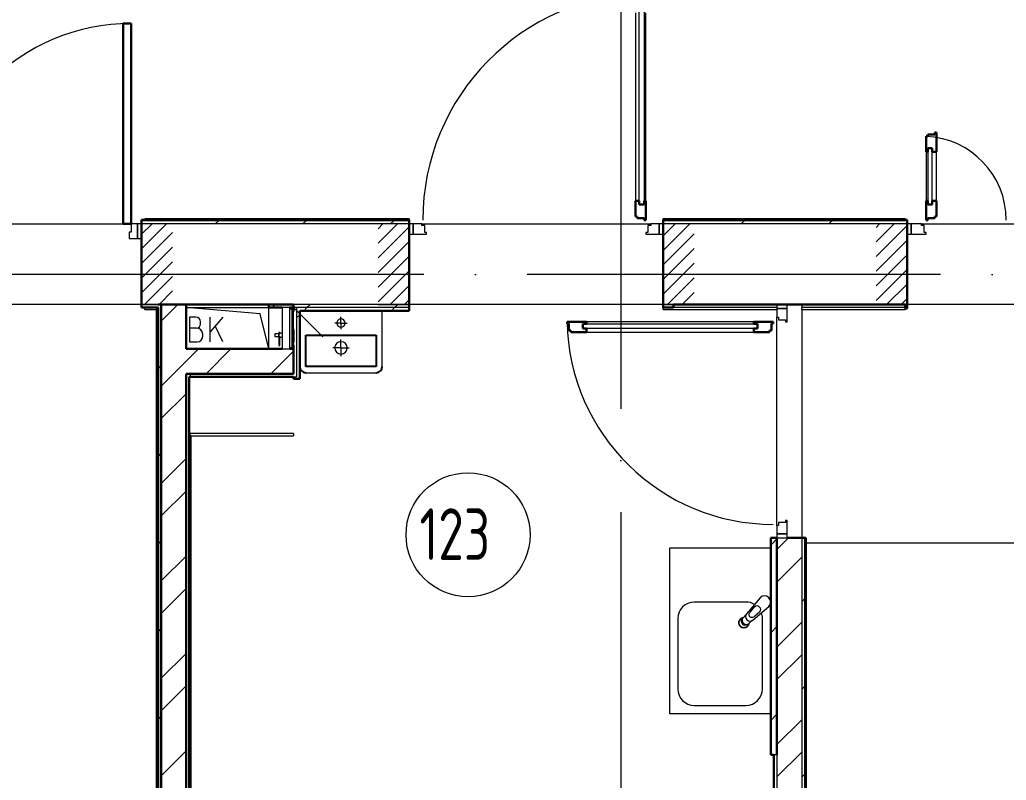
# Model space of a CAD drawing. Header units: millimetres. Extents: x -586848 to 520591, y -385801 to 675781.
# Drawn here: x 898 to 5673, y -148130 to -144450 of the extents above; entities that cross this region are included whole.
import ezdxf
from ezdxf import colors
from ezdxf.entities.mleader import LeaderData, LeaderLine
from ezdxf.math import Vec2, Vec3

# ---------------------------------------------------------------- set-up
doc = ezdxf.new("R2010")
doc.units = ezdxf.units.MM
doc.linetypes.add('ADSK_Линия сетки', pattern=[25, 20, -2.5, 0, -2.5])
doc.linetypes.add('ADSK_Штриховая_ш2 п1_5', pattern=[4.5, 3, -1.5])
for name, color, linetype, lineweight in [('RC-Выноски', 7, 'Continuous', 0), ('Двери', 252, 'Continuous', 9), ('Марки помещений', 252, 'Continuous', 20), ('Оборудование', 8, 'Continuous', 18), ('Ограждение', 252, 'Continuous', 9), ('Оси', 252, 'Continuous', 9), ('Перекрытие', 252, 'Continuous', 18), ('Сантехника', 252, 'Continuous', 9), ('Стены внутренние', 7, 'Continuous', 18), ('Стены наружные', 7, 'Continuous', 18), ('Стены штриховка', 7, 'Continuous', 9)]:
    doc.layers.add(name, color=color, linetype=linetype, lineweight=lineweight)
doc.layers.add('Двери открывание', color=7, linetype='Continuous', lineweight=9, true_color=0xc0c0c0)
doc.layers.add('Узлы', color=7, linetype='Continuous')
doc.styles.add('GOST Common_3', font='', dxfattribs={"height": 3.5})
doc.styles.add('RubezhCAD', font='', dxfattribs={"oblique": 10})
doc.styles.get('GOST Common_3').set_extended_font_data('GOST 2.304 type A')
doc.styles.get('RubezhCAD').set_extended_font_data('GOST type A')
pattern_1 = [(0, (-32119.8, 96), (0, 600), []), (90, (-32119.8, 96), (-600, 4e-14), [])]

# ---------------------------------------------------------------- blocks, each defined once
blk = doc.blocks.new('1 этаж')
at = {"layer": 'Двери', "lineweight": 18, "true_color": 0x636466}
h = blk.add_hatch(dxfattribs=at)
h.set_pattern_fill('FP_2', color=251, style=0, pattern_type=2)
h.set_pattern_definition([(45, (-12490.8, -13943.73), (-35.3553, 35.3553), [])])
h.paths.add_polyline_path([(-11805.8, -14138.7), (-11805.8, -13748.7), (-11955.8, -13748.7), (-11955.8, -14138.7)])
h.paths.add_polyline_path([(-13175.8, -14138.7), (-13025.8, -14138.7), (-13025.8, -13748.7), (-13175.8, -13748.7)])
h = blk.add_hatch(dxfattribs=at)
h.set_pattern_fill('FP_2', color=251, style=0, pattern_type=2)
h.set_pattern_definition([(45, (-10170.8, -13943.73), (-35.3553, 35.3553), [])])
h.paths.add_polyline_path([(-9363.4, -14138.7), (-9280.8, -14138.7), (-9280.8, -13748.7), (-9430.8, -13748.7), (-9430.8, -14138.7)])
h.paths.add_polyline_path([(-10798.5, -14138.7), (-10660.8, -14138.7), (-10660.8, -13748.7), (-10810.8, -13748.7), (-10810.8, -14138.7)])
h = blk.add_hatch(dxfattribs=at)
h.set_pattern_fill('FP_2', color=251, style=0, pattern_type=2)
h.set_pattern_definition([(45, (-7625.8, -13943.73), (-35.3553, 35.3553), [])])
h.paths.add_polyline_path([(-6600.8, -14138.7), (-6600.8, -13748.7), (-6750.8, -13748.7), (-6750.8, -14138.7)])
h.paths.add_polyline_path([(-8400.8, -14138.7), (-8250.8, -14138.7), (-8250.8, -13748.7), (-8400.8, -13748.7)])
at = {"layer": 'Ограждение', "true_color": 0x636466}
h = blk.add_hatch(dxfattribs=at)
h.set_pattern_fill('FP_26', color=251, style=0, pattern_type=2)
h.set_pattern_definition(pattern_1)
h.paths.add_polyline_path([(-11940.8, -13728.7), (-10660.8, -13728.7), (-10660.8, -13723.7), (-11940.8, -13723.7)])
h = blk.add_hatch(dxfattribs=at)
h.set_pattern_fill('FP_25', color=251, style=0, pattern_type=2)
h.set_pattern_definition(pattern_1)
h.paths.add_polyline_path([(-9430.8, -13728.7), (-8260.8, -13728.7), (-8260.8, -13723.7), (-9430.8, -13723.7)])
h = blk.add_hatch(dxfattribs=at)
h.set_pattern_fill('FP_37', color=251, style=0, pattern_type=2)
h.set_pattern_definition([(0, (-37739.8, 576), (0, 600), []), (90, (-37739.8, 576), (-600, 4e-14), [])])
h.paths.add_polyline_path([(-11875.8, -20128.7), (-11875.8, -14153.7), (-11885.8, -14163.7), (-11885.8, -20118.7)])
at = {"color": 251, "lineweight": 18, "true_color": 0x636466}
for p, q in [((-11382.5, -14183.5), (-11740.8, -14153.7)), ((-11740.8, -14153.7), (-11340.8, -14153.7)), ((-11693.4, -14199.3), (-11723.4, -14199.3)), ((-11723.4, -14199.3), (-11723.4, -14319.3)), ((-11670.1, -14232.6), (-11670.1, -14222.6)), ((-11563.4, -14199.3), (-11623.4, -14270.8)), ((-11623.4, -14319.3), (-11623.4, -14199.3)), ((-11340.8, -14353.7), (-11382.5, -14183.5)), ((-11690.1, -14252.6), (-11723.4, -14252.6)), ((-11563.4, -14319.3), (-11599.4, -14242.1)), ((-11723.4, -14319.3), (-11686.7, -14319.3)), ((-11660.1, -14292.6), (-11660.1, -14282.6))]:
    blk.add_line(p, q, dxfattribs=at)
for centre, radius, start, end in [((-11693.4, -14222.6), 23.3, 0, 90), ((-11690.1, -14232.6), 20, 270, 0), ((-11690.1, -14282.6), 30, 0, 90), ((-11686.7, -14292.6), 26.7, 270, 0)]:
    blk.add_arc(centre, radius, start, end, dxfattribs=at)
at = {"layer": 'Двери', "color": 251, "true_color": 0x636466}
for p, q in [((-9564.8, -12726.7), (-9564.8, -13636.7)), ((-9547.8, -13654.7), (-9547.8, -12708.7)), ((-9523.8, -12708.7), (-9523.8, -13654.7)), ((-9514.8, -13636.7), (-9514.8, -12726.7)), ((-8158.8, -13400.7), (-8158.8, -13636.7)), ((-8149.8, -13382.7), (-8149.8, -13654.7)), ((-8128.8, -13382.7), (-8149.8, -13382.7)), ((-8128.8, -13654.7), (-8128.8, -13382.7)), ((-8108.8, -13636.7), (-8108.8, -13400.7)), ((-9523.8, -13654.7), (-9547.8, -13654.7)), ((-8149.8, -13654.7), (-8128.8, -13654.7)), ((-11975.8, -13748.7), (-12005.8, -13748.7)), ((-12005.8, -13748.7), (-12005.8, -13788.7)), ((-11975.8, -13818.7), (-11975.8, -13748.7)), ((-11955.8, -13748.7), (-11975.8, -13748.7)), ((-11975.8, -13748.7), (-11975.8, -13818.7)), ((-11955.8, -13818.7), (-11955.8, -13748.7)), ((-10660.8, -13748.7), (-10660.8, -13798.7)), ((-10640.8, -13748.7), (-10660.8, -13748.7)), ((-10640.8, -13798.7), (-10640.8, -13748.7)), ((-10599.8, -13748.7), (-10640.8, -13748.7)), ((-10640.8, -13748.7), (-10640.8, -13798.7)), ((-10599.8, -13756.7), (-10599.8, -13748.7)), ((-9491.8, -13748.7), (-9491.8, -13756.7)), ((-9450.8, -13748.7), (-9491.8, -13748.7)), ((-9430.8, -13748.7), (-9450.8, -13748.7)), ((-9450.8, -13748.7), (-9450.8, -13798.7)), ((-9450.8, -13798.7), (-9450.8, -13748.7)), ((-9430.8, -13798.7), (-9430.8, -13748.7)), ((-8250.8, -13748.7), (-8250.8, -13798.7)), ((-8230.8, -13748.7), (-8250.8, -13748.7)), ((-8230.8, -13798.7), (-8230.8, -13748.7)), ((-8181.8, -13748.7), (-8230.8, -13748.7)), ((-8230.8, -13748.7), (-8230.8, -13798.7)), ((-8181.8, -13756.7), (-8181.8, -13748.7)), ((-12005.8, -13788.7), (-12015.8, -13788.7)), ((-12015.8, -13788.7), (-12015.8, -13818.7)), ((-10660.8, -13798.7), (-10640.8, -13798.7)), ((-10640.8, -13798.7), (-10576.8, -13798.7)), ((-10585.8, -13756.7), (-10599.8, -13756.7)), ((-10585.8, -13790.7), (-10585.8, -13756.7)), ((-10576.8, -13790.7), (-10585.8, -13790.7)), ((-10576.8, -13798.7), (-10576.8, -13790.7)), ((-9505.8, -13790.7), (-9514.8, -13790.7)), ((-9514.8, -13790.7), (-9514.8, -13798.7)), ((-9514.8, -13798.7), (-9450.8, -13798.7)), ((-9491.8, -13756.7), (-9505.8, -13756.7)), ((-9505.8, -13756.7), (-9505.8, -13790.7)), ((-9450.8, -13798.7), (-9430.8, -13798.7)), ((-8250.8, -13798.7), (-8230.8, -13798.7)), ((-8230.8, -13798.7), (-8158.8, -13798.7)), ((-8167.8, -13756.7), (-8181.8, -13756.7)), ((-8167.8, -13790.7), (-8167.8, -13756.7)), ((-8158.8, -13790.7), (-8167.8, -13790.7)), ((-8158.8, -13798.7), (-8158.8, -13790.7)), ((-12015.8, -13818.7), (-11975.8, -13818.7)), ((-11975.8, -13818.7), (-11955.8, -13818.7)), ((-8830.8, -14138.7), (-8880.8, -14138.7)), ((-8880.8, -14138.7), (-8880.8, -14158.7)), ((-8880.8, -14158.7), (-8830.8, -14158.7)), ((-8830.8, -14158.7), (-8880.8, -14158.7)), ((-8880.8, -14158.7), (-8880.8, -14199.7)), ((-8830.8, -14158.7), (-8830.8, -14138.7)), ((-8830.8, -14222.7), (-8830.8, -14158.7)), ((-8992.8, -14222.7), (-9802.8, -14222.7)), ((-8880.8, -14199.7), (-8872.8, -14199.7)), ((-8872.8, -14199.7), (-8872.8, -14213.7)), ((-8872.8, -14213.7), (-8838.8, -14213.7)), ((-8838.8, -14213.7), (-8838.8, -14222.7)), ((-8838.8, -14222.7), (-8830.8, -14222.7)), ((-9820.8, -14231.7), (-8974.8, -14231.7)), ((-9820.8, -14255.7), (-9820.8, -14231.7)), ((-8974.8, -14255.7), (-9820.8, -14255.7)), ((-9802.8, -14272.7), (-8992.8, -14272.7)), ((-8974.8, -14231.7), (-8974.8, -14255.7)), ((-8880.8, -15207.7), (-8880.8, -15248.7)), ((-8872.8, -15207.7), (-8880.8, -15207.7)), ((-8838.8, -15193.7), (-8872.8, -15193.7)), ((-8872.8, -15193.7), (-8872.8, -15207.7)), ((-8830.8, -15184.7), (-8838.8, -15184.7)), ((-8838.8, -15184.7), (-8838.8, -15193.7)), ((-8830.8, -15248.7), (-8830.8, -15184.7)), ((-8830.8, -15248.7), (-8880.8, -15248.7)), ((-8880.8, -15248.7), (-8880.8, -15268.7)), ((-8880.8, -15248.7), (-8830.8, -15248.7)), ((-8880.8, -15268.7), (-8830.8, -15268.7)), ((-8830.8, -15268.7), (-8830.8, -15248.7))]:
    blk.add_line(p, q, dxfattribs=at)
at = {"layer": 'Двери', "color": 251, "lineweight": 30, "true_color": 0x636466}
for p, q in [((-12005.8, -12778.7), (-12045.8, -12778.7)), ((-12045.8, -12778.7), (-12045.8, -13748.7)), ((-12005.8, -13748.7), (-12005.8, -12778.7)), ((-8116.8, -13315.7), (-8150.8, -13315.7)), ((-8150.8, -13315.7), (-8150.8, -13324.7)), ((-8108.8, -13306.7), (-8116.8, -13306.7)), ((-8116.8, -13306.7), (-8116.8, -13315.7)), ((-8108.8, -13400.7), (-8108.8, -13306.7)), ((-8150.8, -13324.7), (-8158.8, -13324.7)), ((-8158.8, -13324.7), (-8158.8, -13400.7)), ((-8149.8, -13400.7), (-8158.8, -13400.7)), ((-8149.8, -13382.7), (-8149.8, -13400.7)), ((-8128.8, -13382.7), (-8149.8, -13382.7)), ((-8128.8, -13400.7), (-8128.8, -13382.7)), ((-8108.8, -13400.7), (-8128.8, -13400.7)), ((-9564.8, -13636.7), (-9564.8, -13712.7)), ((-9564.8, -13636.7), (-9547.8, -13636.7)), ((-9547.8, -13636.7), (-9547.8, -13654.7)), ((-9547.8, -13654.7), (-9523.8, -13654.7)), ((-9523.8, -13636.7), (-9514.8, -13636.7)), ((-9523.8, -13654.7), (-9523.8, -13636.7)), ((-9514.8, -13730.7), (-9514.8, -13636.7)), ((-8158.8, -13636.7), (-8158.8, -13730.7)), ((-8149.8, -13636.7), (-8158.8, -13636.7)), ((-8149.8, -13654.7), (-8149.8, -13636.7)), ((-8128.8, -13654.7), (-8149.8, -13654.7)), ((-8128.8, -13636.7), (-8128.8, -13654.7)), ((-8108.8, -13636.7), (-8128.8, -13636.7)), ((-8108.8, -13712.7), (-8108.8, -13636.7)), ((-12045.8, -13748.7), (-12005.8, -13748.7)), ((-9564.8, -13712.7), (-9556.8, -13712.7)), ((-9556.8, -13712.7), (-9556.8, -13721.7)), ((-9556.8, -13721.7), (-9522.8, -13721.7)), ((-9522.8, -13721.7), (-9522.8, -13730.7)), ((-9522.8, -13730.7), (-9514.8, -13730.7)), ((-8158.8, -13730.7), (-8150.8, -13730.7)), ((-8150.8, -13730.7), (-8150.8, -13721.7)), ((-8150.8, -13721.7), (-8116.8, -13721.7)), ((-8116.8, -13721.7), (-8116.8, -13712.7)), ((-8116.8, -13712.7), (-8108.8, -13712.7)), ((-9802.8, -14222.7), (-9896.8, -14222.7)), ((-9896.8, -14222.7), (-9896.8, -14230.7)), ((-9802.8, -14231.7), (-9802.8, -14222.7)), ((-8898.8, -14222.7), (-8992.8, -14222.7)), ((-8992.8, -14231.7), (-8992.8, -14222.7)), ((-8898.8, -14230.7), (-8898.8, -14222.7)), ((-9896.8, -14230.7), (-9887.8, -14230.7)), ((-9887.8, -14230.7), (-9887.8, -14264.7)), ((-9887.8, -14264.7), (-9878.8, -14264.7)), ((-9878.8, -14264.7), (-9878.8, -14272.7)), ((-9878.8, -14272.7), (-9802.8, -14272.7)), ((-9820.8, -14231.7), (-9802.8, -14231.7)), ((-9820.8, -14255.7), (-9820.8, -14231.7)), ((-9802.8, -14255.7), (-9820.8, -14255.7)), ((-9802.8, -14272.7), (-9802.8, -14255.7)), ((-8974.8, -14231.7), (-8992.8, -14231.7)), ((-8992.8, -14255.7), (-8974.8, -14255.7)), ((-8992.8, -14272.7), (-8992.8, -14255.7)), ((-8992.8, -14272.7), (-8916.8, -14272.7)), ((-8974.8, -14255.7), (-8974.8, -14231.7)), ((-8916.8, -14272.7), (-8916.8, -14264.7)), ((-8916.8, -14264.7), (-8907.8, -14264.7)), ((-8907.8, -14264.7), (-8907.8, -14230.7)), ((-8907.8, -14230.7), (-8898.8, -14230.7))]:
    blk.add_line(p, q, dxfattribs=at)
at = {"layer": 'Двери', "color": 251, "linetype": 'ADSK_Штриховая_ш2 п1_5', "true_color": 0x636466}
for p, q in [((-11805.8, -13748.7), (-11955.8, -13748.7)), ((-11955.8, -13748.7), (-11955.8, -14138.7)), ((-10660.8, -13748.7), (-10810.8, -13748.7)), ((-10660.8, -14138.7), (-10660.8, -13748.7)), ((-9280.8, -13748.7), (-9430.8, -13748.7)), ((-9430.8, -13748.7), (-9430.8, -14138.7)), ((-8250.8, -13748.7), (-8400.8, -13748.7)), ((-8250.8, -14138.7), (-8250.8, -13748.7)), ((-11955.8, -14138.7), (-11805.8, -14138.7)), ((-10810.8, -14138.7), (-10660.8, -14138.7)), ((-9430.8, -14138.7), (-9280.8, -14138.7)), ((-8400.8, -14138.7), (-8250.8, -14138.7))]:
    blk.add_line(p, q, dxfattribs=at)
at = {"layer": 'Двери', "color": 251, "true_color": 0x636466}
blk.add_arc((-12005.8, -13748.7), 970, 90, 180, dxfattribs=at)
at = {"layer": 'Двери открывание', "color": 251, "true_color": 0x636466}
for centre, radius, start, end in [((-9496.8, -13730.7), 1098, 90.9393, 180), ((-8176.8, -13730.7), 406, 0, 87.459), ((-8898.8, -14204.7), 998, 181.0334, 270)]:
    blk.add_arc(centre, radius, start, end, dxfattribs=at)
at = {"layer": 'Марки помещений', "color": 251, "true_color": 0x636466}
blk.add_circle((-10375.9, -15253), 300, dxfattribs=at)
at = {"layer": 'Оборудование', "color": 251, "true_color": 0x636466}
for p, q in [((-11239.4, -14153.7), (-11275.8, -14153.7)), ((-11275.8, -14153.7), (-11275.8, -14353.7)), ((-11238.5, -14352.8), (-11238.5, -14154.6)), ((-11228.8, -14160.7), (-11238.5, -14160.7)), ((-11228.8, -14181.7), (-11227.4, -14181.7)), ((-11227.3, -14181.7), (-11228.8, -14181.7)), ((-11227.8, -14345.8), (-11227.8, -14161.7)), ((-11220.8, -14172.7), (-11226.3, -14172.7)), ((-11220.8, -14153.7), (-11079.4, -14295.2)), ((-11220.8, -14334.7), (-11220.8, -14172.7)), ((-11286.2, -14274.1), (-11291.2, -14274.1)), ((-11291.2, -14274.1), (-11291.2, -14282.4)), ((-11286.2, -14282.4), (-11286.2, -14274.1)), ((-11218.8, -14257.2), (-11220.8, -14257.2)), ((-11218.8, -14261.2), (-11218.8, -14257.2)), ((-11218.8, -14261.2), (-11218.8, -14321.7)), ((-11293.7, -14281.1), (-11311.1, -14281.1)), ((-11311.1, -14281.1), (-11311.1, -14293.4)), ((-11311.1, -14293.4), (-11293.7, -14293.4)), ((-11291.7, -14279.2), (-11293.7, -14281.1)), ((-11293.7, -14281.1), (-11293.7, -14293.4)), ((-11293.7, -14293.4), (-11291.7, -14295.3)), ((-11275.8, -14277.6), (-11291.7, -14277.6)), ((-11291.7, -14277.6), (-11291.7, -14296.9)), ((-11291.7, -14296.9), (-11275.8, -14296.9)), ((-11291.2, -14292.1), (-11291.2, -14337.9)), ((-11286.2, -14337.9), (-11286.2, -14292.1)), ((-11218.8, -14325.7), (-11218.8, -14321.7)), ((-11291.2, -14337.9), (-11286.2, -14337.9)), ((-11275.8, -14353.7), (-11239.4, -14353.7)), ((-11238.5, -14346.7), (-11228.8, -14346.7)), ((-11227.4, -14325.7), (-11228.8, -14325.7)), ((-11227.4, -14325.7), (-11228.8, -14325.7)), ((-11226.3, -14334.7), (-11220.8, -14334.7)), ((-11220.8, -14325.7), (-11218.8, -14325.7))]:
    blk.add_line(p, q, dxfattribs=at)
for points, knots in [([(-11238.5, -14154.6), (-11238.5, -14154.6), (-11238.5, -14154.4), (-11238.6, -14154.3), (-11238.7, -14154.1), (-11238.8, -14154), (-11239, -14153.8), (-11239.2, -14153.8), (-11239.3, -14153.7), (-11239.4, -14153.7)], [-1, -1, -1, -1, -0.833333, -0.75, -0.583333, -0.458333, -0.333333, -0.166667, 0, 0, 0, 0]), ([(-11227.8, -14161.7), (-11227.8, -14161.6), (-11227.8, -14161.5), (-11227.9, -14161.3), (-11227.9, -14161.2), (-11228, -14161.1), (-11228.1, -14161), (-11228.3, -14160.8), (-11228.5, -14160.8), (-11228.7, -14160.7), (-11228.8, -14160.7)], [-1, -1, -1, -1, -0.833333, -0.75, -0.666667, -0.583333, -0.458333, -0.333333, -0.166667, 0, 0, 0, 0]), ([(-11226.3, -14172.7), (-11226.4, -14172.7), (-11226.6, -14172.7), (-11226.9, -14172.6), (-11227, -14172.5), (-11227.2, -14172.4), (-11227.4, -14172.3), (-11227.5, -14172.1), (-11227.6, -14172), (-11227.7, -14171.8), (-11227.8, -14171.5), (-11227.8, -14171.3), (-11227.8, -14171.2)], [-1, -1, -1, -1, -0.833333, -0.75, -0.666667, -0.583333, -0.5, -0.416667, -0.333333, -0.25, -0.166667, 0, 0, 0, 0]), ([(-11239.4, -14353.7), (-11239.3, -14353.7), (-11239.2, -14353.7), (-11239, -14353.6), (-11238.8, -14353.5), (-11238.7, -14353.4), (-11238.6, -14353.2), (-11238.5, -14353), (-11238.5, -14352.9), (-11238.5, -14352.8)], [0, 0, 0, 0, 0.166667, 0.333333, 0.458333, 0.583333, 0.708333, 0.833333, 1, 1, 1, 1]), ([(-11228.8, -14346.7), (-11228.7, -14346.7), (-11228.5, -14346.7), (-11228.3, -14346.6), (-11228.1, -14346.5), (-11228, -14346.4), (-11227.9, -14346.3), (-11227.9, -14346.1), (-11227.8, -14346), (-11227.8, -14345.9), (-11227.8, -14345.8)], [0, 0, 0, 0, 0.166667, 0.333333, 0.458333, 0.583333, 0.666667, 0.75, 0.833333, 1, 1, 1, 1]), ([(-11227.8, -14336.3), (-11227.8, -14336.1), (-11227.8, -14335.9), (-11227.7, -14335.7), (-11227.6, -14335.5), (-11227.5, -14335.3), (-11227.4, -14335.2), (-11227.2, -14335), (-11227, -14334.9), (-11226.9, -14334.8), (-11226.6, -14334.8), (-11226.4, -14334.7), (-11226.3, -14334.7)], [0, 0, 0, 0, 0.166667, 0.25, 0.333333, 0.416667, 0.5, 0.583333, 0.666667, 0.75, 0.833333, 1, 1, 1, 1])]:
    blk.add_open_spline(points, degree=3, knots=knots, dxfattribs=at)
at = {"layer": 'Ограждение', "color": 251, "true_color": 0x636466}
for p, q in [((-11940.8, -13728.8), (-11940.8, -13723.7)), ((-10660.8, -13723.7), (-11940.8, -13723.7)), ((-10660.8, -13723.7), (-10660.8, -13728.7)), ((-9430.8, -13728.7), (-9430.8, -13723.7)), ((-8260.8, -13723.7), (-9430.8, -13723.7)), ((-8260.8, -13723.7), (-8260.8, -13728.7)), ((-11940.8, -14163.7), (-11940.8, -14153.7)), ((-11940.8, -14163.7), (-11885.8, -14163.7)), ((-11875.8, -14153.7), (-11885.8, -14163.7)), ((-11885.8, -14163.7), (-11885.8, -20118.7)), ((-9430.8, -14163.7), (-9430.8, -14153.7)), ((-9430.8, -14163.7), (-8880.8, -14163.7)), ((-8880.8, -14153.7), (-9380.8, -14153.7)), ((-8760.8, -14163.7), (-8760.8, -14153.7)), ((-8260.8, -14153.7), (-8760.8, -14153.7)), ((-8760.8, -14163.7), (-8260.8, -14163.7)), ((-8260.8, -14158.7), (-8260.8, -14163.7)), ((-11715.8, -14773.7), (-11725.8, -14763.7)), ((-11220.8, -14763.7), (-11725.8, -14763.7)), ((-11715.8, -19963.9), (-11715.8, -14773.7)), ((-11715.8, -14773.7), (-11220.8, -14773.7)), ((-11220.8, -14763.7), (-11220.8, -14773.7))]:
    blk.add_line(p, q, dxfattribs=at)
at = {"layer": 'Оси', "color": 251, "linetype": 'ADSK_Линия сетки', "ltscale": 100, "true_color": 0x636466}
for p, q in [((-9635.8, -2643.7), (-9635.8, -33769.9)), ((4411.5, -13993.7), (-72528.1, -13993.7))]:
    blk.add_line(p, q, dxfattribs=at)
at = {"layer": 'Перекрытие', "color": 251, "ltscale": 100, "true_color": 0x636466}
for p, q in [((-11740.8, -14153.7), (-11340.8, -14153.7)), ((-6940.8, -15293.7), (-8740.8, -15293.7))]:
    blk.add_line(p, q, dxfattribs=at)
at = {"layer": 'Сантехника', "color": 251, "lineweight": 9, "true_color": 0x636466}
for p, q in [((-8910.8, -15318.7), (-9400.8, -15318.7)), ((-9400.8, -15318.7), (-9400.8, -16118.7)), ((-8962, -15557.5), (-9026.3, -15634.1)), ((-9030.8, -15578.7), (-9280.8, -15578.7)), ((-9008.7, -15625.4), (-8989.6, -15602.6)), ((-8996.2, -15664.2), (-8919.6, -15599.9)), ((-9360.8, -15658.7), (-9360.8, -15998.7)), ((-9064.2, -15670.5), (-9055.9, -15659.1)), ((-9054.9, -15658.3), (-9045.5, -15655.3)), ((-9044.9, -15654.5), (-9046.1, -15655.7)), ((-9030.9, -15640.6), (-9044.9, -15654.5)), ((-8964.7, -15627.5), (-8987.5, -15646.6)), ((-8950.8, -15998.7), (-8950.8, -15658.7)), ((-9064.6, -15686.1), (-9064.6, -15671.4)), ((-9055.9, -15698.4), (-9064.2, -15686.9)), ((-9040.8, -15703.7), (-9054.9, -15699.1)), ((-9026.7, -15699.1), (-9040.8, -15703.7)), ((-9017.4, -15686.9), (-9025.7, -15698.4)), ((-9017.8, -15684), (-9016.6, -15682.8)), ((-9017, -15682.9), (-9017, -15686.1)), ((-9016.6, -15682.8), (-9002, -15668.2)), ((-9280.8, -16078.7), (-9030.8, -16078.7)), ((-9400.8, -16118.7), (-8910.8, -16118.7))]:
    blk.add_line(p, q, dxfattribs=at)
at = {"layer": 'Сантехника', "color": 251, "lineweight": 9, "true_color": 0x636466, "flags": 128}
for points in [[(-8920.8, -15556.4), (-8922.1, -15555.3), (-8923.4, -15554.4)], [(-8916.4, -15561.3), (-8917.4, -15560), (-8918.4, -15558.7)], [(-8987.5, -15646.6), (-8990.9, -15649.5), (-8994.7, -15651.7), (-8998.6, -15653.1), (-9002.5, -15653.7), (-9006.2, -15653.4), (-9009.5, -15652.2), (-9012.2, -15650.2), (-9014.2, -15647.4), (-9015.4, -15644.2), (-9015.7, -15640.5), (-9015.2, -15636.5), (-9013.8, -15632.6), (-9011.6, -15628.8), (-9008.7, -15625.4)]]:
    blk.add_lwpolyline(points, dxfattribs=at)
at = {"layer": 'Сантехника', "color": 251, "lineweight": 9, "true_color": 0x636466}
for centre, radius, start, end in [((-8940.8, -15578.7), 30, 315, 135), ((-9280.8, -15658.7), 80, 90, 180), ((-9030.8, -15658.7), 80, 58.9022, 90), ((-8977.1, -15615.1), 17.6, 315, 135), ((-9040.8, -15678.7), 25, 98.7637, 270), ((-9011.2, -15649.2), 21.3, 135, 315), ((-9030.8, -15658.7), 80, 0, 20.54), ((-9040.8, -15678.7), 25, 270, 351.2363), ((-9280.8, -15998.7), 80, 180, 270), ((-9030.8, -15998.7), 80, 270, 0)]:
    blk.add_arc(centre, radius, start, end, dxfattribs=at)
for centre, major_axis, start_param, end_param in [((-9033.2, -15671.1), (-14.1, 14.1), 1.047198, 1.570796), ((-9029.5, -15667.4), (-14.1, 14.1), 1.047198, 1.570796), ((-9033.2, -15671.1), (-14.1, 14.1), 1.570796, 2.094395), ((-9029.5, -15667.4), (14.1, -14.1), 4.712389, 5.235988)]:
    blk.add_ellipse(centre, major_axis=major_axis, ratio=0.984808, start_param=start_param, end_param=end_param, dxfattribs=at)
for points, knots in [([(-9052.3, -15676.1), (-9052.6, -15675), (-9052.9, -15673.3), (-9052.9, -15671.4), (-9052.9, -15670.3), (-9052.8, -15669.5), (-9052.7, -15668.7), (-9052.5, -15667.6), (-9052.3, -15666.3), (-9051.8, -15664.8), (-9051.1, -15663.1), (-9050.4, -15661.5), (-9049.6, -15660.2), (-9048.4, -15658.3), (-9047.2, -15656.8), (-9046.1, -15655.7)], [0, 0, 0, 0, 0.142857, 0.214286, 0.25, 0.285714, 0.321429, 0.357143, 0.428571, 0.5, 0.571429, 0.678571, 0.732143, 0.785714, 1, 1, 1, 1]), ([(-9044.9, -15654.5), (-9045.4, -15655.1), (-9046.4, -15656.3), (-9047.7, -15658.3), (-9048.5, -15660.3), (-9049, -15661.9), (-9049.2, -15663.3), (-9049.4, -15664.4), (-9049.5, -15665.4), (-9049.5, -15666.1), (-9049.5, -15666.9), (-9049.4, -15667.9), (-9049.2, -15669.7), (-9048.9, -15671.3), (-9048.6, -15672.4)], [0, 0, 0, 0, 0.142857, 0.285714, 0.428571, 0.5, 0.571429, 0.642857, 0.678571, 0.714286, 0.75, 0.785714, 0.857143, 1, 1, 1, 1]), ([(-9017.8, -15684), (-9018.5, -15684.7), (-9020, -15686.1), (-9022.6, -15687.8), (-9024.9, -15689), (-9026.8, -15689.7), (-9028.4, -15690.2), (-9029.7, -15690.5), (-9030.7, -15690.7), (-9031.5, -15690.8), (-9032.4, -15690.8), (-9033.5, -15690.9), (-9035.4, -15690.8), (-9037.1, -15690.5), (-9038.2, -15690.2)], [0, 0, 0, 0, 0.142857, 0.285714, 0.428571, 0.5, 0.571429, 0.642857, 0.678571, 0.714286, 0.75, 0.785714, 0.857143, 1, 1, 1, 1]), ([(-9034.5, -15686.5), (-9033.4, -15686.8), (-9031.8, -15687.2), (-9030, -15687.4), (-9028.9, -15687.4), (-9028.2, -15687.4), (-9027.5, -15687.4), (-9026.5, -15687.3), (-9025.3, -15687.2), (-9024, -15686.9), (-9022.5, -15686.5), (-9021.3, -15686), (-9020.2, -15685.4), (-9018.6, -15684.5), (-9017.4, -15683.6), (-9016.6, -15682.8)], [0, 0, 0, 0, 0.142857, 0.214286, 0.25, 0.285714, 0.321429, 0.357143, 0.428571, 0.5, 0.571429, 0.678571, 0.732143, 0.785714, 1, 1, 1, 1])]:
    blk.add_open_spline(points, degree=3, knots=knots, dxfattribs=at)
at = {"layer": 'Стены внутренние', "color": 251, "true_color": 0x636466}
for p, q in [((-12975.8, -13748.7), (-12045.8, -13748.7)), ((-12040.8, -13748.7), (-12005.8, -13748.7)), ((-10660.8, -13748.7), (-11955.8, -13748.7)), ((-10599.8, -13748.7), (-9491.8, -13748.7)), ((-8250.8, -13748.7), (-9430.8, -13748.7)), ((-8181.8, -13748.7), (-6819.8, -13748.7)), ((-11875.8, -14138.7), (-13025.8, -14138.7)), ((-9430.8, -14138.7), (-10660.8, -14138.7)), ((-6750.8, -14138.7), (-8250.8, -14138.7))]:
    blk.add_line(p, q, dxfattribs=at)
at = {"layer": 'Стены внутренние', "color": 251, "lineweight": 30, "true_color": 0x636466}
for p, q in [((-11955.8, -13748.7), (-11955.8, -14138.7)), ((-10660.8, -14138.7), (-10660.8, -13748.7)), ((-9430.8, -13748.7), (-9430.8, -14138.7)), ((-8250.8, -14138.7), (-8250.8, -13748.7)), ((-11740.8, -14138.7), (-11340.8, -14138.7)), ((-9380.8, -14138.7), (-8260.8, -14138.7))]:
    blk.add_line(p, q, dxfattribs=at)
at = {"layer": 'Стены наружные', "color": 251, "lineweight": 30, "true_color": 0x636466}
for p, q in [((-11955.8, -13728.7), (-11955.8, -13748.7)), ((-10660.8, -13728.7), (-11955.8, -13728.7)), ((-10660.8, -13748.7), (-10660.8, -13728.7)), ((-9430.8, -13728.7), (-9430.8, -13748.7)), ((-8250.8, -13728.7), (-9430.8, -13728.7)), ((-8250.8, -13748.7), (-8250.8, -13728.7)), ((-11955.8, -14138.7), (-11955.8, -14153.7)), ((-11955.8, -14153.7), (-11875.8, -14153.7)), ((-11740.8, -14138.7), (-11875.8, -14138.7)), ((-11875.8, -14153.7), (-11875.8, -20128.7)), ((-11860.8, -20143.7), (-11860.8, -14138.7)), ((-11740.8, -14353.7), (-11740.8, -14138.7)), ((-11340.8, -14138.7), (-11340.8, -14153.7)), ((-11220.8, -14138.7), (-11340.8, -14138.7)), ((-11340.8, -14153.7), (-11275.8, -14153.7)), ((-11239.2, -14153.7), (-11220.8, -14153.7)), ((-11220.8, -14138.7), (-11220.8, -14172.7)), ((-11190.8, -14168.7), (-10660.8, -14168.7)), ((-11190.8, -14498.7), (-11190.8, -14168.7)), ((-10660.8, -14168.7), (-10660.8, -14138.7)), ((-9430.8, -14138.7), (-9430.8, -14153.7)), ((-9430.8, -14153.7), (-9380.8, -14153.7)), ((-9380.8, -14153.7), (-9380.8, -14138.7)), ((-8260.8, -14138.7), (-8260.8, -14158.7)), ((-8260.8, -14158.7), (-8250.8, -14158.7)), ((-8250.8, -14158.7), (-8250.8, -14138.7)), ((-11275.8, -14353.7), (-11740.8, -14353.7)), ((-11220.8, -14353.7), (-11239.2, -14353.7)), ((-11220.8, -14334.7), (-11220.8, -14473.7)), ((-11740.8, -14473.7), (-11220.8, -14473.7)), ((-11740.8, -14473.7), (-11740.8, -19968.7)), ((-11220.8, -14473.7), (-11740.8, -14473.7)), ((-11725.8, -19963.7), (-11725.8, -14488.7)), ((-11725.8, -14488.7), (-11220.8, -14488.7)), ((-11220.8, -14488.7), (-11220.8, -14498.7)), ((-11220.8, -14498.7), (-11190.8, -14498.7)), ((-8910.8, -15268.7), (-8910.8, -16318.7)), ((-8880.8, -15268.7), (-8910.8, -15268.7)), ((-8880.8, -15268.7), (-8880.8, -16318.7)), ((-8740.8, -15268.7), (-8830.8, -15268.7)), ((-8740.8, -19961.8), (-8740.8, -15268.7)), ((-8910.8, -16318.7), (-8895.8, -16318.7)), ((-8895.8, -16318.7), (-8895.8, -19963.7))]:
    blk.add_line(p, q, dxfattribs=at)
at = {"layer": 'Стены наружные', "color": 251, "linetype": 'Continuous', "lineweight": 9, "true_color": 0x636466}
for p, q in [((-11937.7, -13733.7), (-11932.7, -13728.7)), ((-11867, -13733.7), (-11862, -13728.7)), ((-11796.3, -13733.7), (-11791.3, -13728.7)), ((-11725.6, -13733.7), (-11720.6, -13728.7)), ((-11654.9, -13733.7), (-11649.9, -13728.7)), ((-11599.2, -13748.7), (-11584.2, -13733.7)), ((-11584.2, -13733.7), (-11579.2, -13728.7)), ((-11513.5, -13733.7), (-11508.5, -13728.7)), ((-11442.7, -13733.7), (-11437.7, -13728.7)), ((-11372, -13733.7), (-11367, -13728.7)), ((-11301.3, -13733.7), (-11296.3, -13728.7)), ((-11230.6, -13733.7), (-11225.6, -13728.7)), ((-11174.9, -13748.7), (-11159.9, -13733.7)), ((-11159.9, -13733.7), (-11154.9, -13728.7)), ((-11089.2, -13733.7), (-11084.2, -13728.7)), ((-11018.5, -13733.7), (-11013.5, -13728.7)), ((-10947.8, -13733.7), (-10942.8, -13728.7)), ((-10877.1, -13733.7), (-10872.1, -13728.7)), ((-10806.3, -13733.7), (-10801.3, -13728.7)), ((-10750.6, -13748.7), (-10735.6, -13733.7)), ((-10735.6, -13733.7), (-10730.6, -13728.7)), ((-10664.9, -13733.7), (-10660.8, -13729.6)), ((-9392.1, -13733.7), (-9387.1, -13728.7)), ((-9321.4, -13733.7), (-9316.4, -13728.7)), ((-9250.7, -13733.7), (-9245.7, -13728.7)), ((-9180, -13733.7), (-9175, -13728.7)), ((-9109.3, -13733.7), (-9104.3, -13728.7)), ((-9053.6, -13748.7), (-9038.6, -13733.7)), ((-9038.6, -13733.7), (-9033.6, -13728.7)), ((-8967.9, -13733.7), (-8962.9, -13728.7)), ((-8897.2, -13733.7), (-8892.2, -13728.7)), ((-8826.4, -13733.7), (-8821.4, -13728.7)), ((-8755.7, -13733.7), (-8750.7, -13728.7)), ((-8685, -13733.7), (-8680, -13728.7)), ((-8629.3, -13748.7), (-8614.3, -13733.7)), ((-8614.3, -13733.7), (-8609.3, -13728.7)), ((-8543.6, -13733.7), (-8538.6, -13728.7)), ((-8472.9, -13733.7), (-8467.9, -13728.7)), ((-8402.2, -13733.7), (-8397.2, -13728.7)), ((-8331.5, -13733.7), (-8326.5, -13728.7)), ((-8260.8, -13733.7), (-8255.8, -13728.7)), ((-11860.8, -14219), (-11780.6, -14138.7)), ((-11324.1, -14153.7), (-11309.1, -14138.7)), ((-11170.6, -14168.7), (-11155.6, -14153.7)), ((-11155.6, -14153.7), (-11140.6, -14138.7)), ((-10746.4, -14168.7), (-10731.4, -14153.7)), ((-10731.4, -14153.7), (-10716.4, -14138.7)), ((-8260.8, -14158), (-8256.5, -14153.7)), ((-11205.8, -14203.9), (-11190.8, -14188.9)), ((-11740.8, -14413.3), (-11681.3, -14353.7)), ((-11644.1, -14473.7), (-11524.1, -14353.7)), ((-11329.8, -14473.7), (-11220.8, -14364.7)), ((-11860.8, -14533.3), (-11740.8, -14413.3)), ((-11875.8, -14449.6), (-11860.8, -14434.6)), ((-11719.8, -14488.7), (-11719.8, -14473.7)), ((-11860.8, -14690.4), (-11740.8, -14570.4)), ((-11875.8, -14873.9), (-11860.8, -14858.9)), ((-11860.8, -15004.7), (-11740.8, -14884.7)), ((-11860.8, -15161.9), (-11740.8, -15041.9)), ((-8910.8, -15303), (-8880.8, -15273)), ((-8880.8, -15325), (-8824.6, -15268.7)), ((-8745.8, -15279.4), (-8740.8, -15274.4)), ((-11875.8, -15298.2), (-11860.8, -15283.2)), ((-11860.8, -15476.2), (-11740.8, -15356.2)), ((-8880.8, -15482.1), (-8760.8, -15362.1)), ((-8745.8, -15350.1), (-8740.8, -15345.1)), ((-8745.8, -15420.9), (-8740.8, -15415.9)), ((-11860.8, -15633.4), (-11740.8, -15513.4)), ((-8745.8, -15491.6), (-8740.8, -15486.6)), ((-8760.8, -15577.3), (-8745.8, -15562.3)), ((-8745.8, -15562.3), (-8740.8, -15557.3)), ((-8745.8, -15633), (-8740.8, -15628)), ((-11875.8, -15722.4), (-11860.8, -15707.4)), ((-8910.8, -15727.3), (-8880.8, -15697.3)), ((-8880.8, -15796.4), (-8760.8, -15676.4)), ((-8745.8, -15703.7), (-8740.8, -15698.7)), ((-8745.8, -15774.4), (-8740.8, -15769.4)), ((-11860.8, -15947.7), (-11740.8, -15827.7)), ((-8880.8, -15953.6), (-8760.8, -15833.6)), ((-8745.8, -15845.1), (-8740.8, -15840.1)), ((-8745.8, -15915.8), (-8740.8, -15910.8)), ((-11860.8, -16104.8), (-11740.8, -15984.8)), ((-8760.8, -16001.5), (-8745.8, -15986.5)), ((-8745.8, -15986.5), (-8740.8, -15981.5)), ((-8745.8, -16057.2), (-8740.8, -16052.2)), ((-11875.8, -16146.7), (-11860.8, -16131.7)), ((-8910.8, -16151.5), (-8880.8, -16121.5)), ((-8745.8, -16128), (-8740.8, -16123)), ((-8880.8, -16267.9), (-8760.8, -16147.9)), ((-8745.8, -16198.7), (-8740.8, -16193.7)), ((-8745.8, -16269.4), (-8740.8, -16264.4)), ((-11860.8, -16419.1), (-11740.8, -16299.1)), ((-8880.8, -16425.1), (-8760.8, -16305.1)), ((-8745.8, -16340.1), (-8740.8, -16335.1)), ((-8760.8, -16425.8), (-8745.8, -16410.8)), ((-8745.8, -16410.8), (-8740.8, -16405.8))]:
    blk.add_line(p, q, dxfattribs=at)
at = {"layer": 'Стены наружные', "color": 251, "true_color": 0x636466}
for p, q in [((-11340.8, -14353.7), (-11340.8, -14153.7)), ((-10660.8, -14138.7), (-11220.8, -14138.7)), ((-9380.8, -14138.7), (-9430.8, -14138.7)), ((-8760.8, -14138.7), (-8760.8, -14153.7)), ((-8760.8, -14163.7), (-8760.8, -15268.7)), ((-8250.8, -14138.7), (-8260.8, -14138.7)), ((-8880.8, -15207.7), (-8880.8, -14199.7))]:
    blk.add_line(p, q, dxfattribs=at)
at = {"layer": 'Стены штриховка', "color": 251, "true_color": 0x636466}
for p, q in [((-10660.8, -13733.7), (-11955.8, -13733.7)), ((-8250.8, -13733.7), (-9430.8, -13733.7)), ((-10660.8, -14153.7), (-11220.8, -14153.7)), ((-11205.8, -14153.7), (-11205.8, -14488.7)), ((-8260.8, -14153.7), (-8250.8, -14153.7)), ((-11220.8, -14488.7), (-11205.8, -14488.7)), ((-8760.8, -15268.7), (-8760.8, -20046.8)), ((-8745.8, -19961.8), (-8745.8, -15268.7)), ((-8880.8, -16318.7), (-8895.8, -16318.7)), ((-8880.8, -16318.7), (-8880.8, -19963.7))]:
    blk.add_line(p, q, dxfattribs=at)
at = {"layer": 'Узлы', "color": 251, "lineweight": 9, "true_color": 0x636466}
for p, q in [((-10790.8, -14438.7), (-10790.8, -14168.7)), ((-10990.8, -14228.7), (-11020.8, -14228.7)), ((-10990.8, -14228.7), (-10990.8, -14198.7)), ((-10990.8, -14228.7), (-10990.8, -14258.7)), ((-10990.8, -14228.7), (-10960.8, -14228.7)), ((-10990.8, -14348.7), (-10990.8, -14308.7)), ((-10990.8, -14348.7), (-11030.8, -14348.7)), ((-10990.8, -14348.7), (-10990.8, -14388.7)), ((-10990.8, -14348.7), (-10950.8, -14348.7)), ((-11160.8, -14468.7), (-10990.8, -14468.7)), ((-10990.8, -14468.7), (-10820.8, -14468.7))]:
    blk.add_line(p, q, dxfattribs=at)
at = {"layer": 'Узлы', "color": 251, "true_color": 0x636466}
for p, q in [((-11160.8, -14438.7), (-11160.8, -14287.8)), ((-11160.8, -14287.8), (-10820.8, -14287.8)), ((-10820.8, -14287.8), (-10820.8, -14438.7)), ((-10820.8, -14438.7), (-11160.8, -14438.7))]:
    blk.add_line(p, q, dxfattribs=at)
at = {"layer": 'Узлы', "color": 251, "lineweight": 9, "true_color": 0x636466}
for centre, radius, start, end in [((-10990.8, -14228.7), 20, 90, 180.0116), ((-10990.8, -14228.7), 20, 180, 270), ((-10990.8, -14228.7), 20, 0, 90), ((-10990.8, -14228.7), 20, 270, 0), ((-10990.8, -14348.7), 30, 90, 180.0077), ((-10990.8, -14348.7), 30, 0, 90), ((-10990.8, -14348.7), 30, 180, 270), ((-10990.8, -14348.7), 30, 270, 0)]:
    blk.add_arc(centre, radius, start, end, dxfattribs=at)
at = {"layer": 'Узлы', "color": 251, "true_color": 0x636466}
for centre, start, end in [((-11160.8, -14438.7), 180, 270), ((-10820.8, -14438.7), 270, 0)]:
    blk.add_arc(centre, 30, start, end, dxfattribs=at)
at = {"layer": 'Марки помещений', "color": 251, "true_color": 0x636466, "style": 'GOST Common_3', "width": 0.9}
blk.add_text('123', height=250, dxfattribs=at).set_placement((-10610.8, -15375.2))

msp = doc.modelspace()

# ---------------------------------------------------------------- block references
msp.add_blockref('1 этаж', (13443.4, -131688.8))

# ---------------------------------------------------------------- leaders
at = {"layer": 'RC-Выноски', "linetype": 'Continuous', "ltscale": 15}
ml = msp.add_multileader_mtext('Standard', dxfattribs=at)
ml.set_content('{\\H0.91667x;РЦ1.1 -  U/UTP Cat.5e 4x2x0.52 нг(А)-LSLTx} ', color=256, style='RubezhCAD')
ml.set_leader_properties()
ml.build(insert=Vec2(0, 0))
ml.multileader.update_dxf_attribs({"has_text_frame": 1, "text_left_attachment_type": 6, "text_right_attachment_type": 6, "dogleg_length": 2, "arrow_head_size": 400, "scale": 100})
ctx = ml.context
ctx.base_point, ctx.scale, ctx.char_height, ctx.arrow_head_size, ctx.landing_gap_size, ctx.plane_origin = Vec3(-10083.4, -146592), 100, 250, 400, 100, Vec3(-544965.2, -182666.5)
ctx.left_attachment, ctx.right_attachment = 6, 6
notes = []
notes.append((ctx, [(0, (1, 1, 0), (-10283.4, -146592), (1, 0), 200, [(0, [(-11212.6, -145196.4)], 0, [])])]))
ctx.mtext.insert, ctx.mtext.width, ctx.mtext.flow_direction = Vec3(-9983.4, -146296.1), 3715.166, 5
ml = msp.add_multileader_mtext('Standard', dxfattribs=at)
ml.set_content('{\\H0.91667x;РЦ2..12 - }КПСВВнг(А)-LSLTx 1x2x1,0', color=256, style='RubezhCAD')
ml.set_leader_properties()
ml.build(insert=Vec2(0, 0))
ml.multileader.update_dxf_attribs({"has_text_frame": 1, "text_left_attachment_type": 6, "text_right_attachment_type": 6, "dogleg_length": 2, "arrow_head_size": 400, "scale": 100})
ctx = ml.context
ctx.base_point, ctx.scale, ctx.char_height, ctx.arrow_head_size, ctx.landing_gap_size, ctx.plane_origin = Vec3(-18881.5, -147617.5), 100, 250, 400, 100, Vec3(-546509.7, -186334)
ctx.left_attachment, ctx.right_attachment = 6, 6
notes.append((ctx, [(0, (1, 1, 0), (-19081.5, -147617.5), (1, 0), 200, [(0, [(-20066.5, -148864)], 0, [])])]))
ctx.mtext.insert, ctx.mtext.width, ctx.mtext.flow_direction = Vec3(-18781.5, -147317.5), 5324.915, 5
for ctx, leaders in notes:
    for number, flags, end, landing, length, lines in leaders:
        leader = LeaderData()
        leader.index, (leader.has_last_leader_line, leader.has_dogleg_vector, leader.attachment_direction) = number, flags
        leader.last_leader_point, leader.dogleg_vector, leader.dogleg_length = Vec3(end), Vec3(landing), length
        for number, points, colour, breaks in lines:
            line = LeaderLine()
            line.index, line.vertices, line.color, line.breaks = number, Vec3.list(points), colors.encode_raw_color(colour), breaks
            leader.lines.append(line)
        ctx.leaders.append(leader)

doc.saveas('drawing.dxf')
